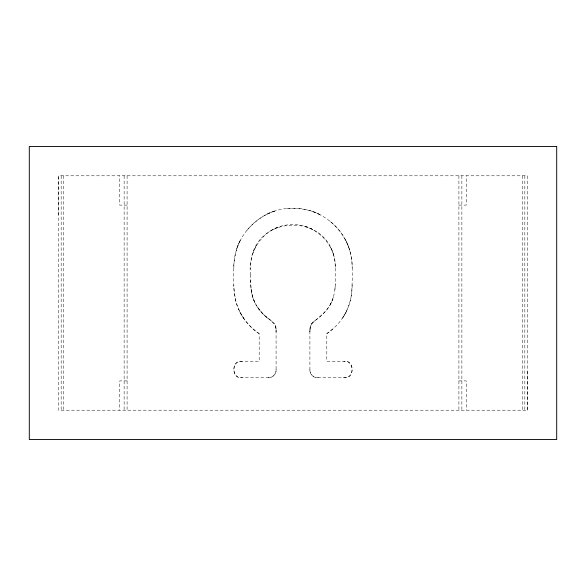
<?xml version="1.0" encoding="UTF-8"?>
<svg xmlns="http://www.w3.org/2000/svg" width="586" height="586" viewBox="0 0 586 586"><rect width="100%" height="100%" fill="white"/><g stroke="black" fill="none" stroke-linecap="round" stroke-linejoin="round"><path stroke-width="0.44" stroke-dasharray="2.93 2.2" d="M58.6 214.864L58.6 175.8L527.393 175.8L527.4 410.2L58.607 410.2L58.6 175.8M527.4 410.2L527.4 371.136M309.906 331.046L309.899 369.151C309.305 374 313.473 378.285 318.352 377.692L343.704 377.692C354.896 379.384 354.896 359.606 343.704 361.298L326.805 361.298L326.805 333.639C340.664 324.395 350.303 309.064 351.761 292.385C352.311 275.72 354.171 257.862 346.7 242.311C336.73 221.054 313.591 206.565 289.953 208.382C266.462 208.938 244.999 225.72 237.147 247.578C231.997 264.271 232.84 282.445 235.418 299.541C238.429 313.51 247.46 325.67 259.188 333.639L259.188 361.298L242.282 361.298C231.096 359.606 231.096 379.384 242.282 377.692L267.641 377.692C272.519 378.285 276.687 374 276.094 369.151L276.072 330.504L275.662 326.658L274.644 324.117M309.972 329.31L309.899 331.676C309.789 328.131 310.287 324.065 313.422 321.846C318.557 317.934 323.868 314.081 327.581 308.69C336.716 296.955 335.595 281.141 335.258 267.216C334.562 209.883 248.303 211.736 250.735 269.384M309.921 330.445L310.441 326.175L312.294 322.93M233.829 267.817C233.858 258.104 236.012 248.361 240.604 239.769A55.128 55.128 0 0 0 236.268 250.295M352.157 284.803C352.149 296.684 349.073 308.661 342.253 318.491A52.887 52.887 0 0 0 347.308 309.489M334.95 289.645L335.258 284.21M276.094 369.151C276.651 374 272.519 378.248 267.641 377.692M310.067 328.263L310.199 327.325M310.368 326.475L310.573 325.721M311.825 323.465C319.78 316.579 328.966 310.214 332.496 299.71M247.102 230.173C254.588 221.259 264.359 214.117 275.588 210.762A54.505 54.505 0 0 0 265.128 215.113M332.745 329.01L326.805 333.639M314.089 321.289L314.821 320.725M242.282 361.298C231.089 359.621 231.089 379.369 242.282 377.692M343.704 377.692C354.904 379.369 354.904 359.621 343.704 361.298M286.964 208.587C298.589 207.576 310.573 209.524 320.894 215.113A54.791 54.791 0 0 0 310.419 210.762M127.089 205.1L119.764 205.1L119.764 175.8M458.911 205.1L466.236 205.1L466.236 175.8M127.089 380.9L119.764 380.9L119.764 410.2M458.911 380.9L466.236 380.9L466.236 410.2M318.352 377.692C313.495 378.212 309.32 374.08 309.899 369.151M335.258 267.216C335.961 244.648 315.642 223.999 292.993 224.702C265.253 223.918 246.472 250.786 250.742 277.031M274.453 323.838L263.671 314.719L256.983 306.5M271.128 320.725L271.889 321.296M259.188 333.639C243.058 323.003 233.338 304.097 233.829 284.803M267.927 318.41L261.774 312.763L258.426 308.654A40.375 40.375 0 0 1 255.686 304.273C250.837 295.388 250.39 284.986 250.742 275.098M330.467 221.647C344.165 232.803 352.486 250.105 352.157 267.817M276.021 329.413L276.094 331.676C277.244 324.468 270.959 320.073 265.722 316.594C257.488 309.635 252.105 299.541 251.064 288.795M254.712 302.31C251.841 295.827 250.61 288.686 250.764 281.617M275.464 325.911L275.662 326.658M275.816 327.493L275.933 328.409M250.749 279.647L250.764 282.027M524.836 175.8L524.836 410.2M522.273 175.8L522.273 410.2M461.871 175.8L461.871 410.2M458.911 175.8L458.911 410.2M127.089 175.8L127.089 410.2M124.129 175.8L124.129 410.2M63.728 175.8L63.728 410.2M61.164 175.8L61.164 410.2M305.401 226.452A39.028 39.028 0 0 1 312.873 229.573M271.128 230.518A39.05 39.05 0 0 1 278.46 227.053M253.071 252.61A39.548 39.548 0 0 1 256.507 245.234M243.739 318.491A52.887 52.887 0 0 1 238.685 309.489M345.425 239.769A55.282 55.282 0 0 1 349.732 250.295M333.339 297.292A38.932 38.932 0 0 1 330.343 304.332M330.423 247.197A39.365 39.365 0 0 1 333.515 254.712"/><path stroke-width="0.88" d="M556.7 146.5L29.3 146.5L29.3 439.5L556.7 439.5L556.7 146.5"/></g></svg>
